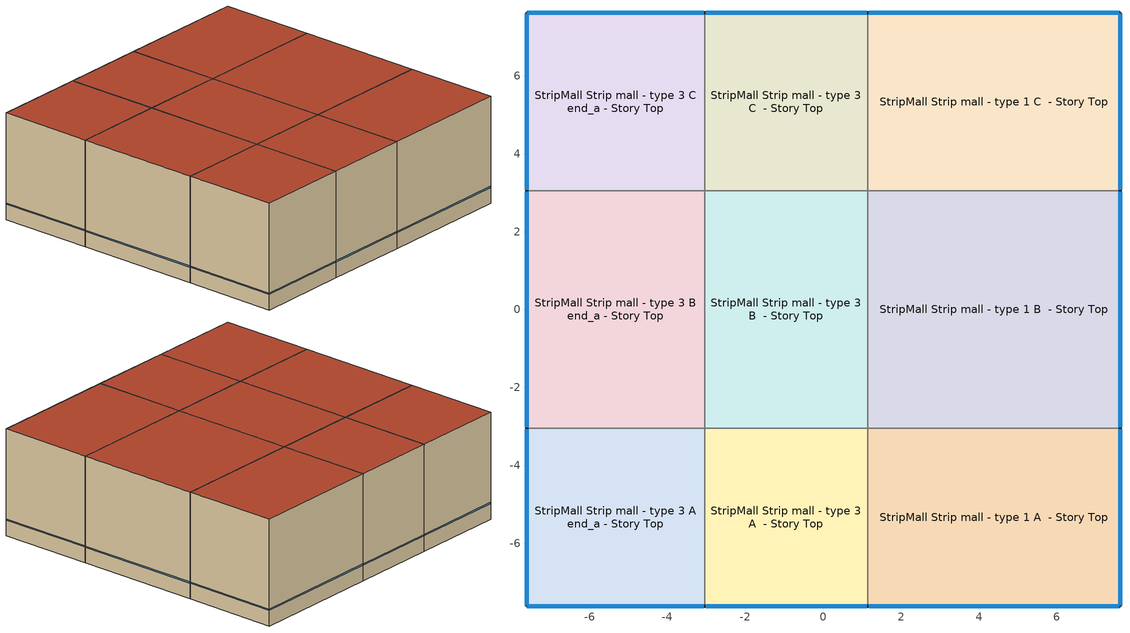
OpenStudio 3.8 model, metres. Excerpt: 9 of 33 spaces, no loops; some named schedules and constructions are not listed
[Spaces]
StripMall Strip mall - type 3 A end_a - Story Top
 floor adiabatic (Typical Interior Floor): -7.62,-7.62 -7.62,-3.05 -3.05,-3.05 -3.05,-7.62 z10.36
 wall outside: -7.62,-3.05 -7.62,-7.62 -3.05,-7.62 z10.36:15.54
 wall to StripMall Strip mall - type 3 B end_a - Story Top: -3.05,-3.05 -7.62,-3.05 z10.36:15.54
 wall to StripMall Strip mall - type 3 A  - Story Top: -3.05,-7.62 -3.05,-3.05 z10.36:15.54
 window (Window U-0.75 SHGC 0.65): -7.62,-3.07 -7.62,-7.59 / -7.59,-7.62 -3.07,-7.62 z11.13:11.18
 roof outside: -3.05,-7.62 -3.05,-3.05 -7.62,-3.05 -7.62,-7.62 z15.54
StripMall Strip mall - type 3 B end_a - Story Top
 floor adiabatic (Typical Interior Floor): -7.62,-3.05 -7.62,3.05 -3.05,3.05 -3.05,-3.05 z10.36
 wall outside: -7.62,3.05 -7.62,-3.05 z10.36:15.54
 wall to StripMall Strip mall - type 3 C end_a - Story Top: -3.05,3.05 -7.62,3.05 z10.36:15.54
 wall to StripMall Strip mall - type 3 B  - Story Top: -3.05,-3.05 -3.05,3.05 z10.36:15.54
 window (Window U-0.75 SHGC 0.65): -7.62,3.02 -7.62,-3.02 z11.13:11.18
 roof outside: -3.05,-3.05 -3.05,3.05 -7.62,3.05 -7.62,-3.05 z15.54
StripMall Strip mall - type 3 C end_a - Story Top
 floor adiabatic (Typical Interior Floor): -7.62,3.05 -7.62,7.62 -3.05,7.62 -3.05,3.05 z10.36
 wall outside: -3.05,7.62 -7.62,7.62 -7.62,3.05 z10.36:15.54
 wall to StripMall Strip mall - type 3 C  - Story Top: -3.05,3.05 -3.05,7.62 z10.36:15.54
 window (Window U-0.75 SHGC 0.65): -7.62,7.59 -7.62,3.07 / -3.07,7.62 -7.59,7.62 z11.13:11.18
 roof outside: -3.05,3.05 -3.05,7.62 -7.62,7.62 -7.62,3.05 z15.54
StripMall Strip mall - type 3 A  - Story Top
 floor adiabatic (Typical Interior Floor): -3.05,-7.62 -3.05,-3.05 1.14,-3.05 1.14,-7.62 z10.36
 wall outside: -3.05,-7.62 1.14,-7.62 z10.36:15.54
 wall to StripMall Strip mall - type 3 B  - Story Top: 1.14,-3.05 -3.05,-3.05 z10.36:15.54
 wall to StripMall Strip mall - type 1 A  - Story Top: 1.14,-7.62 1.14,-3.05 z10.36:15.54
 window (Window U-0.75 SHGC 0.65): -3.02,-7.62 1.12,-7.62 z11.13:11.18
 roof outside: 1.14,-7.62 1.14,-3.05 -3.05,-3.05 -3.05,-7.62 z15.54
StripMall Strip mall - type 3 B  - Story Top
 floor adiabatic (Typical Interior Floor): -3.05,-3.05 -3.05,3.05 1.14,3.05 1.14,-3.05 z10.36
 wall to StripMall Strip mall - type 3 C  - Story Top: 1.14,3.05 -3.05,3.05 z10.36:15.54
 wall to StripMall Strip mall - type 1 B  - Story Top: 1.14,-3.05 1.14,3.05 z10.36:15.54
 roof outside: 1.14,-3.05 1.14,3.05 -3.05,3.05 -3.05,-3.05 z15.54
StripMall Strip mall - type 3 C  - Story Top
 floor adiabatic (Typical Interior Floor): -3.05,3.05 -3.05,7.62 1.14,7.62 1.14,3.05 z10.36
 wall outside: 1.14,7.62 -3.05,7.62 z10.36:15.54
 wall to StripMall Strip mall - type 1 C  - Story Top: 1.14,3.05 1.14,7.62 z10.36:15.54
 window (Window U-0.75 SHGC 0.65): 1.12,7.62 -3.02,7.62 z11.13:11.18
 roof outside: 1.14,3.05 1.14,7.62 -3.05,7.62 -3.05,3.05 z15.54
StripMall Strip mall - type 1 A  - Story Top
 floor adiabatic (Typical Interior Floor): 1.14,-7.62 1.14,-3.05 7.62,-3.05 7.62,-7.62 z10.36
 wall outside: 1.14,-7.62 7.62,-7.62 7.62,-3.05 z10.36:15.54
 wall to StripMall Strip mall - type 1 B  - Story Top: 7.62,-3.05 1.14,-3.05 z10.36:15.54
 window (Window U-0.75 SHGC 0.65): 1.17,-7.62 7.59,-7.62 / 7.62,-7.59 7.62,-3.07 z11.13:11.18
 roof outside: 7.62,-7.62 7.62,-3.05 1.14,-3.05 1.14,-7.62 z15.54
StripMall Strip mall - type 1 B  - Story Top
 floor adiabatic (Typical Interior Floor): 1.14,-3.05 1.14,3.05 7.62,3.05 7.62,-3.05 z10.36
 wall outside: 7.62,-3.05 7.62,3.05 z10.36:15.54
 wall to StripMall Strip mall - type 1 C  - Story Top: 7.62,3.05 1.14,3.05 z10.36:15.54
 window (Window U-0.75 SHGC 0.65): 7.62,-3.02 7.62,3.02 z11.13:11.18
 roof outside: 7.62,-3.05 7.62,3.05 1.14,3.05 1.14,-3.05 z15.54
StripMall Strip mall - type 1 C  - Story Top
 floor adiabatic (Typical Interior Floor): 1.14,3.05 1.14,7.62 7.62,7.62 7.62,3.05 z10.36
 wall outside: 7.62,3.05 7.62,7.62 1.14,7.62 z10.36:15.54
 window (Window U-0.75 SHGC 0.65): 7.59,7.62 1.17,7.62 / 7.62,3.07 7.62,7.59 z11.13:11.18
 roof outside: 7.62,3.05 7.62,7.62 1.14,7.62 1.14,3.05 z15.54
[Schedule:Ruleset]
Name | Default Day Schedule | Summer Design Day Schedule | Winter Design Day Schedule
FullServiceRestaurant Activity | FullServiceRestaurant Activity Default | FullServiceRestaurant Activity Summer Design Day | FullServiceRestaurant Activity Winter Design Day
FoodService_Restaurant BLDG_LIGHT_EndUseData | FoodService_Restaurant BLDG_LIGHT_EndUseData Default | FoodService_Restaurant BLDG_LIGHT_EndUseData Summer Design Day | FoodService_Restaurant BLDG_LIGHT_EndUseData Winter Design Day
FullServiceRestaurant Gas Equip | FullServiceRestaurant Gas Equip Default | FullServiceRestaurant Gas Equip Summer Design Day | FullServiceRestaurant Gas Equip Winter Design Day
Mercantile_Retail BLDG_LIGHT_EndUseData | Mercantile_Retail BLDG_LIGHT_EndUseData Default | Mercantile_Retail BLDG_LIGHT_EndUseData Summer Design Day | Mercantile_Retail BLDG_LIGHT_EndUseData Winter Design Day
FullServiceRestaurant HtgSetp Kitchen | FullServiceRestaurant HtgSetp Kitchen Default | Schedule Day 14 | Schedule Day 15
FullServiceRestaurant ClgSetp Kitchen | FullServiceRestaurant ClgSetp Kitchen Default | Schedule Day 5 | Schedule Day 6
FoodService_Restaurant BLDG_LIGHT_EndUseData BPR Adjusted | FoodService_Restaurant BLDG_LIGHT_EndUseData Default 1 | FoodService_Restaurant BLDG_LIGHT_EndUseData Summer Design Day 1 | FoodService_Restaurant BLDG_LIGHT_EndUseData Winter Design Day 1
Mercantile_Retail BLDG_LIGHT_EndUseData BPR Adjusted | Mercantile_Retail BLDG_LIGHT_EndUseData Default 1 | Mercantile_Retail BLDG_LIGHT_EndUseData Summer Design Day 1 | Mercantile_Retail BLDG_LIGHT_EndUseData Winter Design Day 1
FoodService_Restaurant BLDG_EQUIP_EndUseData BPR Adjusted | FoodService_Restaurant BLDG_EQUIP_EndUseData Default 1 | FoodService_Restaurant BLDG_EQUIP_EndUseData Summer Design Day 1 | FoodService_Restaurant BLDG_EQUIP_EndUseData Winter Design Day 1
Mercantile_Retail BLDG_EQUIP_EndUseData BPR Adjusted | Mercantile_Retail BLDG_EQUIP_EndUseData Default 1 | Mercantile_Retail BLDG_EQUIP_EndUseData Summer Design Day 1 | Mercantile_Retail BLDG_EQUIP_EndUseData Winter Design Day 1
[Schedule:Day]
FullServiceRestaurant Activity Default; autogen FullServiceRestaurant Activity 0_day_sch: Average, 24, 0, 120
FullServiceRestaurant Activity Winter Design Day; FullServiceRestaurant Activity Summer Design Day: 24, 0, 120
FoodService_Restaurant BLDG_LIGHT_EndUseData Default: Average, 0, 15, 0.448694, 0, 30, 0.414388, 0, 45, 0.390493, 1, 0, 0.366598, 1, 15, 0.342703, 1, 30, 0.318808, 1, 45, 0.307923, 2, 0, 0.297039, 2, 15, 0.286154, 2, 30, 0.27527, 2, 45, 0.270536, 3, 0, 0.265803, 3, 15, 0.261069, 3, 30, 0.256336, 3, 45, 0.258912, 4, 0, 0.261488, 4, 15, 0.264065, 4, 30, 0.266641, 4, 45, 0.268898, 5, 0, 0.271156, 5, 15, 0.273413, 5, 30, 0.27567, 5, 45, 0.28172, 6, 0, 0.287771, 6, 15, 0.293821, 6, 30, 0.299872, 6, 45, 0.327251, 7, 0, 0.354631, 7, 15, 0.382011, 7, 30, 0.409391, 7, 45, 0.441211, 8, 0, 0.473031, 8, 15, 0.504852, 8, 30, 0.536672, 8, 45, 0.564383, 9, 0, 0.592093, 9, 15, 0.619803, 9, 30, 0.647513, 9, 45, 0.66562, 10, 0, 0.683728, 10, 15, 0.701835, 10, 30, 0.719943, 10, 45, 0.727528, 11, 0, 0.735112, 11, 15, 0.742697, 11, 30, 0.750282, 11, 45, 0.751146, 12, 0, 0.752009, 12, 15, 0.752873, 12, 30, 0.753736, 12, 45, 0.754057, 13, 0, 0.754377, 13, 15, 0.754698, 13, 30, 0.755019, 13, 45, 0.755124, 14, 0, 0.755229, 14, 15, 0.755334, 14, 30, 0.755439, 14, 45, 0.75514, 15, 0, 0.754842, 15, 15, 0.754543, 15, 30, 0.754245, 15, 45, 0.754332, 16, 0, 0.754418, 16, 15, 0.754505, 16, 30, 0.754592, 16, 45, 0.754481, 17, 0, 0.75437, 17, 15, 0.754259, 17, 30, 0.754149, 17, 45, 0.757791, 18, 0, 0.761434, 18, 15, 0.765076, 18, 30, 0.768719, 18, 45, 0.768791, 19, 0, 0.768863, 19, 15, 0.768935, 19, 30, 0.769007, 19, 45, 0.76771, 20, 0, 0.766413, 20, 15, 0.765115, 20, 30, 0.763818, 20, 45, 0.758298, 21, 0, 0.752779, 21, 15, 0.747259, 21, 30, 0.741739, 21, 45, 0.726026, 22, 0, 0.710313, 22, 15, 0.6946, 22, 30, 0.678887, 22, 45, 0.647068, 23, 0, 0.61525, 23, 15, 0.583431, 23, 30, 0.551612, 23, 45, 0.517306, 24, 0, 0.483
FoodService_Restaurant BLDG_LIGHT_EndUseData Summer Design Day; Mercantile_Retail BLDG_LIGHT_EndUseData Summer Design Day: 24, 0, 1
FoodService_Restaurant BLDG_LIGHT_EndUseData Winter Design Day; FullServiceRestaurant Gas Equip Winter Design Day; Mercantile_Retail BLDG_LIGHT_EndUseData Winter Design Day: 24, 0, 0
FoodService_Restaurant BLDG_EQUIP_EndUseData Fri Day: Average, 0, 15, 0.215645, 0, 30, 0.216512, 0, 45, 0.217379, 1, 0, 0.218246, 1, 15, 0.219113, 1, 30, 0.21998, 1, 45, 0.220847, 2, 0, 0.221714, 2, 15, 0.222581, 2, 30, 0.223448, 2, 45, 0.224315, 3, 0, 0.225182, 3, 15, 0.226049, 3, 30, 0.226916, 3, 45, 0.227783, 4, 0, 0.22865, 4, 15, 0.229517, 4, 30, 0.230384, 4, 45, 0.231251, 5, 0, 0.232118, 5, 15, 0.232985, 5, 30, 0.233852, 5, 45, 0.234719, 6, 0, 0.235586, 6, 15, 0.236453, 6, 30, 0.23732, 6, 45, 0.251915, 7, 0, 0.26651, 7, 15, 0.281105, 7, 30, 0.2957, 7, 45, 0.299749, 8, 0, 0.303798, 8, 15, 0.307847, 8, 30, 0.311896, 8, 45, 0.315202, 9, 0, 0.318508, 9, 15, 0.321815, 9, 30, 0.325121, 9, 45, 0.337185, 10, 0, 0.34925, 10, 15, 0.361314, 10, 30, 0.373378, 10, 45, 0.396587, 11, 0, 0.419795, 11, 15, 0.443004, 11, 30, 0.466212, 11, 45, 0.482079, 12, 0, 0.497947, 12, 15, 0.513814, 12, 30, 0.529681, 12, 45, 0.603744, 13, 0, 0.598293, 13, 15, 0.592842, 13, 30, 0.589391, 13, 45, 0.585941, 14, 0, 0.58249, 14, 15, 0.57904, 14, 30, 0.577627, 14, 45, 0.576213, 15, 0, 0.5748, 15, 15, 0.573386, 15, 30, 0.572967, 15, 45, 0.572548, 16, 0, 0.572129, 16, 15, 0.57171, 16, 30, 0.575993, 16, 45, 0.580277, 17, 0, 0.584561, 17, 15, 0.588845, 17, 30, 0.536706, 17, 45, 0.523749, 18, 0, 0.510793, 18, 15, 0.495639, 18, 30, 0.480485, 18, 45, 0.465332, 19, 0, 0.450178, 19, 15, 0.424314, 19, 30, 0.398449, 19, 45, 0.372585, 20, 0, 0.346721, 20, 15, 0.316535, 20, 30, 0.286349, 20, 45, 0.256163, 21, 0, 0.225977, 21, 15, 0.223087, 21, 30, 0.220197, 21, 45, 0.217307, 22, 0, 0.214417, 22, 15, 0.213641, 22, 30, 0.212864, 22, 45, 0.212087, 23, 0, 0.21131, 23, 15, 0.212177, 23, 30, 0.213044, 23, 45, 0.213911, 24, 0, 0.214778
FoodService_Restaurant BLDG_EQUIP_EndUseData Sat Day: Average, 0, 15, 0.11314, 0, 30, 0.101791, 0, 45, 0.100027, 1, 0, 0.0982634, 1, 15, 0.0964996, 1, 30, 0.0947357, 1, 45, 0.0956441, 2, 0, 0.0965525, 2, 15, 0.0974609, 2, 30, 0.0983693, 2, 45, 0.0992777, 3, 0, 0.100186, 3, 15, 0.101094, 3, 30, 0.102003, 3, 45, 0.102911, 4, 0, 0.10382, 4, 15, 0.104728, 4, 30, 0.105636, 4, 45, 0.106545, 5, 0, 0.107453, 5, 15, 0.108362, 5, 30, 0.10927, 5, 45, 0.110178, 6, 0, 0.111087, 6, 15, 0.111995, 6, 30, 0.112904, 6, 45, 0.113812, 7, 0, 0.11472, 7, 15, 0.115629, 7, 30, 0.116537, 7, 45, 0.117445, 8, 0, 0.118354, 8, 15, 0.119262, 8, 30, 0.120171, 8, 45, 0.121079, 9, 0, 0.139663, 9, 15, 0.158246, 9, 30, 0.17683, 9, 45, 0.195414, 10, 0, 0.200716, 10, 15, 0.206019, 10, 30, 0.211321, 10, 45, 0.216623, 11, 0, 0.219629, 11, 15, 0.222635, 11, 30, 0.225641, 11, 45, 0.228647, 12, 0, 0.244652, 12, 15, 0.260656, 12, 30, 0.276661, 12, 45, 0.292665, 13, 0, 0.326685, 13, 15, 0.360704, 13, 30, 0.394724, 13, 45, 0.428743, 14, 0, 0.450491, 14, 15, 0.472239, 14, 30, 0.493986, 14, 45, 0.515734, 15, 0, 0.631571, 15, 15, 0.627855, 15, 30, 0.624139, 15, 37, 0.622281, 15, 52, 0.617063, 16, 7, 0.611845, 16, 22, 0.606626, 16, 37, 0.601408, 16, 52, 0.596763, 17, 7, 0.592119, 17, 22, 0.587474, 17, 37, 0.58283, 17, 52, 0.582119, 18, 7, 0.581407, 18, 22, 0.580696, 18, 37, 0.579984, 18, 52, 0.579152, 19, 7, 0.578319, 19, 22, 0.577487, 19, 37, 0.576654, 19, 52, 0.57503, 20, 7, 0.573406, 20, 22, 0.571781, 20, 37, 0.570157, 20, 52, 0.451898, 21, 7, 0.431351, 21, 22, 0.410803, 21, 30, 0.40053, 21, 45, 0.366266, 22, 0, 0.332002, 22, 15, 0.297738, 22, 30, 0.263474, 22, 45, 0.234402, 23, 0, 0.20533, 23, 15, 0.176258, 23, 30, 0.147186, 23, 45, 0.135837, 24, 0, 0.124489
FoodService_Restaurant BLDG_EQUIP_EndUseData Sun Day: Average, 0, 15, 0.112795, 0, 30, 0.101812, 0, 45, 0.0995805, 1, 0, 0.097349, 1, 15, 0.0951174, 1, 30, 0.0928859, 1, 45, 0.0936601, 2, 0, 0.0944342, 2, 15, 0.0952084, 2, 30, 0.0959826, 2, 45, 0.0967568, 3, 0, 0.097531, 3, 15, 0.0983051, 3, 30, 0.0990793, 3, 45, 0.0998535, 4, 0, 0.100628, 4, 15, 0.101402, 4, 30, 0.102176, 4, 45, 0.10295, 5, 0, 0.103724, 5, 15, 0.104499, 5, 30, 0.105273, 5, 45, 0.106047, 6, 0, 0.106821, 6, 15, 0.107595, 6, 30, 0.108369, 6, 45, 0.109144, 7, 0, 0.109918, 7, 15, 0.110692, 7, 30, 0.111466, 7, 45, 0.11224, 8, 0, 0.113015, 8, 15, 0.113789, 8, 30, 0.114563, 8, 45, 0.115337, 9, 0, 0.131975, 9, 15, 0.148614, 9, 30, 0.165252, 9, 45, 0.18189, 10, 0, 0.188243, 10, 15, 0.194595, 10, 30, 0.200947, 10, 45, 0.207299, 11, 0, 0.209913, 11, 15, 0.212527, 11, 30, 0.21514, 11, 45, 0.217754, 12, 0, 0.230114, 12, 15, 0.242474, 12, 30, 0.254834, 12, 45, 0.267193, 13, 0, 0.298151, 13, 15, 0.329109, 13, 30, 0.360068, 13, 45, 0.391026, 14, 0, 0.41916, 14, 15, 0.447295, 14, 30, 0.47543, 14, 45, 0.503565, 15, 0, 0.619239, 15, 15, 0.615987, 15, 30, 0.612736, 15, 37, 0.61111, 15, 52, 0.605915, 16, 7, 0.600719, 16, 22, 0.595524, 16, 37, 0.590329, 16, 52, 0.586164, 17, 7, 0.581999, 17, 22, 0.577835, 17, 37, 0.57367, 17, 52, 0.569571, 18, 7, 0.565471, 18, 22, 0.561372, 18, 37, 0.557273, 18, 52, 0.55722, 19, 7, 0.557167, 19, 22, 0.557113, 19, 37, 0.55706, 19, 52, 0.554545, 20, 7, 0.55203, 20, 22, 0.549514, 20, 37, 0.546999, 20, 52, 0.386375, 21, 7, 0.3447, 21, 22, 0.303025, 21, 30, 0.282188, 21, 45, 0.250854, 22, 0, 0.21952, 22, 15, 0.188186, 22, 30, 0.156852, 22, 45, 0.154075, 23, 0, 0.151298, 23, 15, 0.14852, 23, 30, 0.145743, 23, 45, 0.13476, 24, 0, 0.123778
FullServiceRestaurant Gas Equip Default; autogen FullServiceRestaurant Gas Equip 1_day_sch: Average, 0, 15, 0.0275, 0, 30, 0.02, 4, 30, 0.02, 4, 45, 0.0275, 5, 0, 0.035, 5, 15, 0.0425, 5, 30, 0.05, 5, 45, 0.0625, 6, 0, 0.075, 6, 15, 0.0875, 6, 30, 0.1, 6, 45, 0.1125, 7, 0, 0.125, 7, 15, 0.1375, 7, 30, 0.15, 7, 45, 0.1625, 8, 0, 0.175, 8, 15, 0.1875, 8, 30, 0.2, 8, 45, 0.1875, 9, 0, 0.175, 9, 15, 0.1625, 9, 30, 0.15, 9, 45, 0.175, 10, 0, 0.2, 10, 15, 0.225, 10, 30, 0.25, 12, 30, 0.25, 12, 45, 0.2375, 13, 0, 0.225, 13, 15, 0.2125, 13, 30, 0.2, 13, 45, 0.1875, 14, 0, 0.175, 14, 15, 0.1625, 14, 30, 0.15, 14, 45, 0.1625, 15, 0, 0.175, 15, 15, 0.1875, 15, 30, 0.2, 15, 45, 0.225, 16, 0, 0.25, 16, 15, 0.275, 16, 30, 0.3, 18, 0, 0.3, 18, 15, 0.2875, 18, 30, 0.275, 18, 45, 0.2625, 19, 0, 0.25, 19, 15, 0.2375, 19, 30, 0.225, 19, 45, 0.2125, 20, 0, 0.2, 20, 30, 0.2, 20, 45, 0.1875, 21, 0, 0.175, 21, 15, 0.1625, 21, 30, 0.15, 21, 45, 0.1375, 22, 0, 0.125, 22, 15, 0.1125, 22, 30, 0.1, 22, 45, 0.0875, 23, 0, 0.075, 23, 15, 0.0625, 23, 30, 0.05, 23, 45, 0.0425, 24, 0, 0.035
FullServiceRestaurant Gas Equip Summer Design Day: 24, 0, 0.25
Mercantile_Retail BLDG_LIGHT_EndUseData Default: Average, 0, 15, 0.0949353, 0, 30, 0.0826573, 0, 45, 0.0804308, 1, 0, 0.0782042, 1, 15, 0.0759777, 1, 30, 0.0737512, 1, 45, 0.0718121, 2, 0, 0.069873, 2, 15, 0.0679339, 2, 30, 0.0659947, 2, 45, 0.0655365, 3, 0, 0.0650782, 3, 15, 0.0646199, 3, 30, 0.0641616, 3, 45, 0.0659415, 4, 0, 0.0677214, 4, 15, 0.0695013, 4, 30, 0.0712813, 4, 45, 0.0775099, 5, 0, 0.0837386, 5, 15, 0.0899672, 5, 30, 0.0961959, 5, 45, 0.112231, 6, 0, 0.128267, 6, 15, 0.144303, 6, 30, 0.160338, 6, 45, 0.216883, 7, 0, 0.273428, 7, 15, 0.329972, 7, 30, 0.386517, 7, 45, 0.482703, 8, 0, 0.578889, 8, 15, 0.675075, 8, 30, 0.771261, 8, 45, 0.813948, 9, 0, 0.856634, 9, 15, 0.899321, 9, 30, 0.942007, 9, 45, 0.949002, 10, 0, 0.955997, 10, 15, 0.962992, 10, 30, 0.969987, 10, 45, 0.970167, 11, 0, 0.970348, 11, 15, 0.970528, 11, 30, 0.970708, 11, 45, 0.970744, 12, 0, 0.970781, 12, 15, 0.970817, 12, 30, 0.970854, 12, 45, 0.970914, 13, 0, 0.970973, 13, 15, 0.971033, 13, 30, 0.971093, 13, 45, 0.971154, 14, 0, 0.971215, 14, 15, 0.971276, 14, 30, 0.971337, 14, 45, 0.971338, 15, 0, 0.971338, 15, 15, 0.971339, 15, 30, 0.97134, 15, 45, 0.971347, 16, 0, 0.971355, 16, 15, 0.971362, 16, 30, 0.971369, 16, 45, 0.971331, 17, 0, 0.971293, 17, 15, 0.971255, 17, 30, 0.971217, 17, 45, 0.971133, 18, 0, 0.971049, 18, 15, 0.970964, 18, 30, 0.97088, 18, 45, 0.970731, 19, 0, 0.970582, 19, 15, 0.970434, 19, 30, 0.970285, 19, 45, 0.969479, 20, 0, 0.968674, 20, 15, 0.967868, 20, 30, 0.967063, 20, 45, 0.935605, 21, 0, 0.904148, 21, 15, 0.872691, 21, 30, 0.841234, 21, 45, 0.733932, 22, 0, 0.626629, 22, 15, 0.519327, 22, 30, 0.412025, 22, 45, 0.341961, 23, 0, 0.271897, 23, 15, 0.201833, 23, 30, 0.131769, 23, 45, 0.119491, 24, 0, 0.107213
Mercantile_Retail BLDG_LIGHT_EndUseData Sun Day: Average, 0, 15, 0.0634139, 0, 30, 0.0606145, 0, 45, 0.0575893, 1, 0, 0.0545642, 1, 15, 0.0515391, 1, 30, 0.0485139, 1, 45, 0.0485685, 2, 0, 0.048623, 2, 15, 0.0486776, 2, 30, 0.0487321, 2, 45, 0.0487866, 3, 0, 0.0488412, 3, 15, 0.0488957, 3, 30, 0.0489503, 3, 45, 0.0490048, 4, 0, 0.0490594, 4, 15, 0.0491139, 4, 30, 0.0491685, 4, 45, 0.049223, 5, 0, 0.0492775, 5, 15, 0.0493321, 5, 30, 0.0493866, 5, 45, 0.0494412, 6, 0, 0.0494957, 6, 15, 0.0495503, 6, 30, 0.0496048, 6, 45, 0.0496593, 7, 0, 0.0497139, 7, 15, 0.0497684, 7, 30, 0.049823, 7, 45, 0.0498775, 8, 0, 0.0499321, 8, 15, 0.0499866, 8, 30, 0.0500411, 8, 45, 0.0500957, 9, 0, 0.0509694, 9, 15, 0.051843, 9, 30, 0.0527167, 9, 45, 0.0535904, 10, 0, 0.0557099, 10, 15, 0.0578295, 10, 30, 0.059949, 10, 45, 0.0620685, 11, 0, 0.0664514, 11, 15, 0.0708342, 11, 30, 0.075217, 11, 45, 0.0795999, 12, 0, 0.104134, 12, 15, 0.128668, 12, 30, 0.153202, 12, 45, 0.177736, 13, 0, 0.254614, 13, 15, 0.331491, 13, 30, 0.408369, 13, 45, 0.485247, 14, 0, 0.570651, 14, 15, 0.656055, 14, 30, 0.741459, 14, 45, 0.826863, 15, 0, 0.969969, 15, 15, 0.97007, 15, 30, 0.970171, 15, 37, 0.970222, 15, 52, 0.970236, 16, 7, 0.97025, 16, 22, 0.970264, 16, 37, 0.970279, 16, 52, 0.970229, 17, 7, 0.970179, 17, 22, 0.97013, 17, 37, 0.97008, 17, 52, 0.969997, 18, 7, 0.969915, 18, 22, 0.969832, 18, 37, 0.969749, 18, 52, 0.969234, 19, 7, 0.968719, 19, 22, 0.968205, 19, 37, 0.96769, 19, 52, 0.959638, 20, 7, 0.951586, 20, 22, 0.943534, 20, 37, 0.935482, 20, 52, 0.354866, 21, 7, 0.295814, 21, 22, 0.236762, 21, 30, 0.207236, 21, 45, 0.183295, 22, 0, 0.159353, 22, 15, 0.135412, 22, 30, 0.111471, 22, 45, 0.101556, 23, 0, 0.0916416, 23, 15, 0.0817269, 23, 30, 0.0718122, 23, 45, 0.0690128, 24, 0, 0.0662134
Mercantile_Retail BLDG_EQUIP_EndUseData Wknd Day: Average, 0, 15, 0.187084, 0, 30, 0.183462, 0, 45, 0.176831, 1, 0, 0.1702, 1, 15, 0.16357, 1, 30, 0.156939, 1, 45, 0.156016, 2, 0, 0.155093, 2, 15, 0.15417, 2, 30, 0.153247, 2, 45, 0.152324, 3, 0, 0.151401, 3, 15, 0.150478, 3, 30, 0.149555, 3, 45, 0.148632, 4, 0, 0.147709, 4, 15, 0.146786, 4, 30, 0.145863, 4, 45, 0.14494, 5, 0, 0.144017, 5, 15, 0.143094, 5, 30, 0.142171, 5, 45, 0.141248, 6, 0, 0.140325, 6, 15, 0.139401, 6, 30, 0.138478, 6, 45, 0.137555, 7, 0, 0.136632, 7, 15, 0.135709, 7, 30, 0.134786, 7, 45, 0.133863, 8, 0, 0.13294, 8, 15, 0.132017, 8, 30, 0.131094, 8, 45, 0.130171, 9, 0, 0.125505, 9, 15, 0.120839, 9, 30, 0.116173, 9, 45, 0.111507, 10, 0, 0.110218, 10, 15, 0.108929, 10, 30, 0.107639, 10, 45, 0.10635, 11, 0, 0.110832, 11, 15, 0.115314, 11, 30, 0.119795, 11, 45, 0.124277, 12, 0, 0.130908, 12, 15, 0.137538, 12, 30, 0.144169, 12, 45, 0.1508, 13, 0, 0.158904, 13, 15, 0.167008, 13, 30, 0.175112, 13, 45, 0.183216, 14, 0, 0.193837, 14, 15, 0.204459, 14, 30, 0.21508, 14, 45, 0.225701, 15, 0, 0.346035, 15, 15, 0.36519, 15, 30, 0.384345, 15, 37, 0.393923, 15, 52, 0.414735, 16, 7, 0.435548, 16, 22, 0.456361, 16, 37, 0.477174, 16, 52, 0.502407, 17, 7, 0.52764, 17, 22, 0.552873, 17, 37, 0.578107, 17, 52, 0.597262, 18, 7, 0.616417, 18, 22, 0.635572, 18, 37, 0.654727, 18, 52, 0.665962, 19, 7, 0.677198, 19, 22, 0.688433, 19, 37, 0.699668, 19, 52, 0.702001, 20, 7, 0.704334, 20, 22, 0.706667, 20, 37, 0.709, 20, 52, 0.510853, 21, 7, 0.478226, 21, 22, 0.445599, 21, 30, 0.429286, 21, 45, 0.395384, 22, 0, 0.361482, 22, 15, 0.32758, 22, 30, 0.293677, 22, 45, 0.269746, 23, 0, 0.245814, 23, 15, 0.221882, 23, 30, 0.197951, 23, 45, 0.194329, 24, 0, 0.190706
FullServiceRestaurant HtgSetp Kitchen Default; autogen FullServiceRestaurant HtgSetp Kitchen 0_day_sch: Average, 1, 0, 20, 5, 0, 15.5556, 24, 0, 20
FullServiceRestaurant ClgSetp Kitchen Default; autogen FullServiceRestaurant ClgSetp Kitchen 0_day_sch: Average, 1, 0, 23.3333, 5, 0, 27.2222, 24, 0, 23.3333
autogen FoodService_Restaurant BLDG_LIGHT_EndUseData 0_day_sch: Average, 0, 15, 0.312561, 0, 30, 0.263674, 0, 45, 0.229624, 1, 0, 0.195574, 1, 15, 0.161524, 1, 30, 0.127474, 1, 45, 0.111963, 2, 0, 0.0964524, 2, 15, 0.0809418, 2, 30, 0.0654312, 2, 45, 0.058686, 3, 0, 0.0519408, 3, 15, 0.0451956, 3, 30, 0.0384504, 3, 45, 0.0421217, 4, 0, 0.0457931, 4, 15, 0.0494645, 4, 30, 0.0531359, 4, 45, 0.0563524, 5, 0, 0.0595689, 5, 15, 0.0627854, 5, 30, 0.0660018, 5, 45, 0.0746237, 6, 0, 0.0832456, 6, 15, 0.0918675, 6, 30, 0.100489, 6, 45, 0.139505, 7, 0, 0.178521, 7, 15, 0.217538, 7, 30, 0.256554, 7, 45, 0.301898, 8, 0, 0.347242, 8, 15, 0.392586, 8, 30, 0.43793, 8, 45, 0.477417, 9, 0, 0.516904, 9, 15, 0.556391, 9, 30, 0.595878, 9, 45, 0.621681, 10, 0, 0.647484, 10, 15, 0.673287, 10, 30, 0.69909, 10, 45, 0.709899, 11, 0, 0.720707, 11, 15, 0.731516, 11, 30, 0.742324, 11, 45, 0.743555, 12, 0, 0.744785, 12, 15, 0.746015, 12, 30, 0.747246, 12, 45, 0.747703, 13, 0, 0.74816, 13, 15, 0.748616, 13, 30, 0.749073, 13, 45, 0.749223, 14, 0, 0.749373, 14, 15, 0.749523, 14, 30, 0.749673, 14, 45, 0.749247, 15, 0, 0.748822, 15, 15, 0.748396, 15, 30, 0.747971, 15, 45, 0.748094, 16, 0, 0.748218, 16, 15, 0.748342, 16, 30, 0.748465, 16, 45, 0.748308, 17, 0, 0.74815, 17, 15, 0.747992, 17, 30, 0.747834, 17, 45, 0.753024, 18, 0, 0.758215, 18, 15, 0.763405, 18, 30, 0.768596, 18, 45, 0.768699, 19, 0, 0.768802, 19, 15, 0.768904, 19, 30, 0.769007, 19, 45, 0.767159, 20, 0, 0.76531, 20, 15, 0.763462, 20, 30, 0.761613, 20, 45, 0.753747, 21, 0, 0.745881, 21, 15, 0.738016, 21, 30, 0.73015, 21, 45, 0.707759, 22, 0, 0.685368, 22, 15, 0.662977, 22, 30, 0.640586, 22, 45, 0.595245, 23, 0, 0.549903, 23, 15, 0.504561, 23, 30, 0.459219, 23, 45, 0.410333, 24, 0, 0.361447
autogen Mercantile_Retail BLDG_LIGHT_EndUseData 1_day_sch: Average, 0, 15, 0.0798711, 0, 30, 0.0673821, 0, 45, 0.0651173, 1, 0, 0.0628525, 1, 15, 0.0605877, 1, 30, 0.0583229, 1, 45, 0.0563505, 2, 0, 0.054378, 2, 15, 0.0524056, 2, 30, 0.0504332, 2, 45, 0.049967, 3, 0, 0.0495008, 3, 15, 0.0490346, 3, 30, 0.0485685, 3, 45, 0.050379, 4, 0, 0.0521895, 4, 15, 0.054, 4, 30, 0.0558106, 4, 45, 0.0621463, 5, 0, 0.068482, 5, 15, 0.0748177, 5, 30, 0.0811534, 5, 45, 0.0974646, 6, 0, 0.113776, 6, 15, 0.130087, 6, 30, 0.146398, 6, 45, 0.203915, 7, 0, 0.261431, 7, 15, 0.318948, 7, 30, 0.376464, 7, 45, 0.474304, 8, 0, 0.572143, 8, 15, 0.669982, 8, 30, 0.767822, 8, 45, 0.811242, 9, 0, 0.854662, 9, 15, 0.898082, 9, 30, 0.941502, 9, 45, 0.948618, 10, 0, 0.955733, 10, 15, 0.962848, 10, 30, 0.969963, 10, 45, 0.970147, 11, 0, 0.97033, 11, 15, 0.970513, 11, 30, 0.970697, 11, 45, 0.970734, 12, 0, 0.970771, 12, 15, 0.970808, 12, 30, 0.970845, 12, 45, 0.970906, 13, 0, 0.970966, 13, 15, 0.971027, 13, 30, 0.971088, 13, 45, 0.97115, 14, 0, 0.971212, 14, 15, 0.971274, 14, 30, 0.971336, 14, 45, 0.971337, 15, 0, 0.971338, 15, 15, 0.971339, 15, 30, 0.97134, 15, 45, 0.971347, 16, 0, 0.971354, 16, 15, 0.971362, 16, 30, 0.971369, 16, 45, 0.971331, 17, 0, 0.971292, 17, 15, 0.971253, 17, 30, 0.971215, 17, 45, 0.971129, 18, 0, 0.971043, 18, 15, 0.970957, 18, 30, 0.970872, 18, 45, 0.97072, 19, 0, 0.970569, 19, 15, 0.970417, 19, 30, 0.970266, 19, 45, 0.969447, 20, 0, 0.968627, 20, 15, 0.967808, 20, 30, 0.966989, 20, 45, 0.934991, 21, 0, 0.902993, 21, 15, 0.870995, 21, 30, 0.838997, 21, 45, 0.72985, 22, 0, 0.620704, 22, 15, 0.511558, 22, 30, 0.402411, 22, 45, 0.331143, 23, 0, 0.259875, 23, 15, 0.188606, 23, 30, 0.117338, 23, 45, 0.104849, 24, 0, 0.0923601
Schedule Day 5; Schedule Day 6: 24, 0, 23.3333
Schedule Day 14; Schedule Day 15: 24, 0, 20
[Schedule:Rule]
Name | Schedule Ruleset | Rule Order | Day Schedule | Apply Sunday | Date Specification Type | Start Month | Start Day | End Month | End Day | Apply Monday | Apply Tuesday | Apply Wednesday | Apply Thursday | Apply Friday | Apply Saturday | Specific Month 1 | Specific Day 1 | Specific Month 2 | Specific Day 2 | Specific Month 3 | Specific Day 3 | Specific Month 4 | Specific Day 4 | Specific Month 5 | Specific Day 5 | Specific Month 6 | Specific Day 6 | Specific Month 7 | Specific Day 7 | Specific Month 8 | Specific Day 8 | Specific Month 9 | Specific Day 9 | Specific Month 10 | Specific Day 10 | Specific Month 11 | Specific Day 11 | Specific Month 12 | Specific Day 12 | Specific Month 13 | Specific Day 13 | Specific Month 14 | Specific Day 14 | Specific Month 15 | Specific Day 15 | Specific Month 16 | Specific Day 16 | Specific Month 17 | Specific Day 17 | Specific Month 18 | Specific Day 18 | Specific Month 19 | Specific Day 19 | Specific Month 20 | Specific Day 20 | Specific Month 21 | Specific Day 21 | Specific Month 22 | Specific Day 22 | Specific Month 23 | Specific Day 23 | Specific Month 24 | Specific Day 24 | Specific Month 25 | Specific Day 25 | Specific Month 26 | Specific Day 26 | Specific Month 27 | Specific Day 27 | Specific Month 28 | Specific Day 28 | Specific Month 29 | Specific Day 29 | Specific Month 30 | Specific Day 30 | Specific Month 31 | Specific Day 31 | Specific Month 32 | Specific Day 32 | Specific Month 33 | Specific Day 33 | Specific Month 34 | Specific Day 34 | Specific Month 35 | Specific Day 35 | Specific Month 36 | Specific Day 36 | Specific Month 37 | Specific Day 37 | Specific Month 38 | Specific Day 38 | Specific Month 39 | Specific Day 39 | Specific Month 40 | Specific Day 40 | Specific Month 41 | Specific Day 41 | Specific Month 42 | Specific Day 42 | Specific Month 43 | Specific Day 43 | Specific Month 44 | Specific Day 44 | Specific Month 45 | Specific Day 45 | Specific Month 46 | Specific Day 46 | Specific Month 47 | Specific Day 47 | Specific Month 48 | Specific Day 48 | Specific Month 49 | Specific Day 49 | Specific Month 50 | Specific Day 50 | Specific Month 51 | Specific Day 51 | Specific Month 52 | Specific Day 52 | Specific Month 53 | Specific Day 53 | Specific Month 54 | Specific Day 54 | Specific Month 55 | Specific Day 55 | Specific Month 56 | Specific Day 56 | Specific Month 57 | Specific Day 57 | Specific Month 58 | Specific Day 58 | Specific Month 59 | Specific Day 59 | Specific Month 60 | Specific Day 60 | Specific Month 61 | Specific Day 61 | Specific Month 62 | Specific Day 62 | Specific Month 63 | Specific Day 63 | Specific Month 64 | Specific Day 64 | Specific Month 65 | Specific Day 65 | Specific Month 66 | Specific Day 66 | Specific Month 67 | Specific Day 67 | Specific Month 68 | Specific Day 68 | Specific Month 69 | Specific Day 69 | Specific Month 70 | Specific Day 70 | Specific Month 71 | Specific Day 71 | Specific Month 72 | Specific Day 72 | Specific Month 73 | Specific Day 73 | Specific Month 74 | Specific Day 74 | Specific Month 75 | Specific Day 75 | Specific Month 76 | Specific Day 76 | Specific Month 77 | Specific Day 77 | Specific Month 78 | Specific Day 78 | Specific Month 79 | Specific Day 79 | Specific Month 80 | Specific Day 80 | Specific Month 81 | Specific Day 81 | Specific Month 82 | Specific Day 82 | Specific Month 83 | Specific Day 83 | Specific Month 84 | Specific Day 84 | Specific Month 85 | Specific Day 85 | Specific Month 86 | Specific Day 86 | Specific Month 87 | Specific Day 87 | Specific Month 88 | Specific Day 88 | Specific Month 89 | Specific Day 89 | Specific Month 90 | Specific Day 90 | Specific Month 91 | Specific Day 91 | Specific Month 92 | Specific Day 92 | Specific Month 93 | Specific Day 93 | Specific Month 94 | Specific Day 94 | Specific Month 95 | Specific Day 95 | Specific Month 96 | Specific Day 96 | Specific Month 97 | Specific Day 97 | Specific Month 98 | Specific Day 98 | Specific Month 99 | Specific Day 99 | Specific Month 100 | Specific Day 100 | Specific Month 101 | Specific Day 101 | Specific Month 102 | Specific Day 102 | Specific Month 103 | Specific Day 103 | Specific Month 104 | Specific Day 104
Schedule Rule 10 | FullServiceRestaurant Gas Equip | 0 | FullServiceRestaurant Gas Equip Default|Sun Day | Yes | DateRange | 1 | 1 | 12 | 31
autogen FoodService_Restaurant BLDG_LIGHT_EndUseData 0 | FoodService_Restaurant BLDG_LIGHT_EndUseData | 0 | autogen FoodService_Restaurant BLDG_LIGHT_EndUseData 0_day_sch | Yes | SpecificDates |  |  |  |  | Yes | Yes | Yes | Yes | Yes | Yes | 1 | 6 | 1 | 7 | 1 | 13 | 1 | 14 | 1 | 20 | 1 | 21 | 1 | 27 | 1 | 28 | 2 | 3 | 2 | 4 | 2 | 10 | 2 | 11 | 2 | 17 | 2 | 18 | 2 | 24 | 2 | 25 | 3 | 3 | 3 | 4 | 3 | 10 | 3 | 11 | 3 | 17 | 3 | 18 | 3 | 24 | 3 | 25 | 3 | 31 | 4 | 1 | 4 | 7 | 4 | 8 | 4 | 14 | 4 | 15 | 4 | 21 | 4 | 22 | 4 | 28 | 4 | 29 | 5 | 5 | 5 | 6 | 5 | 12 | 5 | 13 | 5 | 19 | 5 | 20 | 5 | 26 | 5 | 27 | 6 | 2 | 6 | 3 | 6 | 9 | 6 | 10 | 6 | 16 | 6 | 17 | 6 | 23 | 6 | 24 | 6 | 30 | 7 | 1 | 7 | 7 | 7 | 8 | 7 | 14 | 7 | 15 | 7 | 21 | 7 | 22 | 7 | 28 | 7 | 29 | 8 | 4 | 8 | 5 | 8 | 11 | 8 | 12 | 8 | 18 | 8 | 19 | 8 | 25 | 8 | 26 | 9 | 1 | 9 | 2 | 9 | 8 | 9 | 9 | 9 | 15 | 9 | 16 | 9 | 22 | 9 | 23 | 9 | 29 | 9 | 30 | 10 | 6 | 10 | 7 | 10 | 13 | 10 | 14 | 10 | 20 | 10 | 21 | 10 | 27 | 10 | 28 | 11 | 3 | 11 | 4 | 11 | 10 | 11 | 11 | 11 | 17 | 11 | 18 | 11 | 24 | 11 | 25 | 12 | 1 | 12 | 2 | 12 | 8 | 12 | 9 | 12 | 15 | 12 | 16 | 12 | 22 | 12 | 23 | 12 | 29 | 12 | 30
autogen FullServiceRestaurant Activity 0 | FullServiceRestaurant Activity | 0 | autogen FullServiceRestaurant Activity 0_day_sch | Yes | SpecificDates |  |  |  |  | Yes | Yes | Yes | Yes | Yes | Yes | 1 | 6 | 1 | 7 | 1 | 13 | 1 | 14 | 1 | 20 | 1 | 21 | 1 | 27 | 1 | 28 | 2 | 3 | 2 | 4 | 2 | 10 | 2 | 11 | 2 | 17 | 2 | 18 | 2 | 24 | 2 | 25 | 3 | 3 | 3 | 4 | 3 | 10 | 3 | 11 | 3 | 17 | 3 | 18 | 3 | 24 | 3 | 25 | 3 | 31 | 4 | 1 | 4 | 7 | 4 | 8 | 4 | 14 | 4 | 15 | 4 | 21 | 4 | 22 | 4 | 28 | 4 | 29 | 5 | 5 | 5 | 6 | 5 | 12 | 5 | 13 | 5 | 19 | 5 | 20 | 5 | 26 | 5 | 27 | 6 | 2 | 6 | 3 | 6 | 9 | 6 | 10 | 6 | 16 | 6 | 17 | 6 | 23 | 6 | 24 | 6 | 30 | 7 | 1 | 7 | 7 | 7 | 8 | 7 | 14 | 7 | 15 | 7 | 21 | 7 | 22 | 7 | 28 | 7 | 29 | 8 | 4 | 8 | 5 | 8 | 11 | 8 | 12 | 8 | 18 | 8 | 19 | 8 | 25 | 8 | 26 | 9 | 1 | 9 | 2 | 9 | 8 | 9 | 9 | 9 | 15 | 9 | 16 | 9 | 22 | 9 | 23 | 9 | 29 | 9 | 30 | 10 | 6 | 10 | 7 | 10 | 13 | 10 | 14 | 10 | 20 | 10 | 21 | 10 | 27 | 10 | 28 | 11 | 3 | 11 | 4 | 11 | 10 | 11 | 11 | 11 | 17 | 11 | 18 | 11 | 24 | 11 | 25 | 12 | 1 | 12 | 2 | 12 | 8 | 12 | 9 | 12 | 15 | 12 | 16 | 12 | 22 | 12 | 23 | 12 | 29 | 12 | 30
autogen FullServiceRestaurant ClgSetp Kitchen 0 | FullServiceRestaurant ClgSetp Kitchen | 0 | autogen FullServiceRestaurant ClgSetp Kitchen 0_day_sch | Yes | SpecificDates |  |  |  |  | Yes | Yes | Yes | Yes | Yes | Yes | 1 | 6 | 1 | 7 | 1 | 13 | 1 | 14 | 1 | 20 | 1 | 21 | 1 | 27 | 1 | 28 | 2 | 3 | 2 | 4 | 2 | 10 | 2 | 11 | 2 | 17 | 2 | 18 | 2 | 24 | 2 | 25 | 3 | 3 | 3 | 4 | 3 | 10 | 3 | 11 | 3 | 17 | 3 | 18 | 3 | 24 | 3 | 25 | 3 | 31 | 4 | 1 | 4 | 7 | 4 | 8 | 4 | 14 | 4 | 15 | 4 | 21 | 4 | 22 | 4 | 28 | 4 | 29 | 5 | 5 | 5 | 6 | 5 | 12 | 5 | 13 | 5 | 19 | 5 | 20 | 5 | 26 | 5 | 27 | 6 | 2 | 6 | 3 | 6 | 9 | 6 | 10 | 6 | 16 | 6 | 17 | 6 | 23 | 6 | 24 | 6 | 30 | 7 | 1 | 7 | 7 | 7 | 8 | 7 | 14 | 7 | 15 | 7 | 21 | 7 | 22 | 7 | 28 | 7 | 29 | 8 | 4 | 8 | 5 | 8 | 11 | 8 | 12 | 8 | 18 | 8 | 19 | 8 | 25 | 8 | 26 | 9 | 1 | 9 | 2 | 9 | 8 | 9 | 9 | 9 | 15 | 9 | 16 | 9 | 22 | 9 | 23 | 9 | 29 | 9 | 30 | 10 | 6 | 10 | 7 | 10 | 13 | 10 | 14 | 10 | 20 | 10 | 21 | 10 | 27 | 10 | 28 | 11 | 3 | 11 | 4 | 11 | 10 | 11 | 11 | 11 | 17 | 11 | 18 | 11 | 24 | 11 | 25 | 12 | 1 | 12 | 2 | 12 | 8 | 12 | 9 | 12 | 15 | 12 | 16 | 12 | 22 | 12 | 23 | 12 | 29 | 12 | 30
autogen FullServiceRestaurant Gas Equip 1 | FullServiceRestaurant Gas Equip | 1 | autogen FullServiceRestaurant Gas Equip 1_day_sch | Yes | SpecificDates |  |  |  |  | Yes | Yes | Yes | Yes | Yes | Yes | 1 | 6 | 1 | 13 | 1 | 20 | 1 | 27 | 2 | 3 | 2 | 10 | 2 | 17 | 2 | 24 | 3 | 3 | 3 | 10 | 3 | 17 | 3 | 24 | 3 | 31 | 4 | 7 | 4 | 14 | 4 | 21 | 4 | 28 | 5 | 5 | 5 | 12 | 5 | 19 | 5 | 26 | 6 | 2 | 6 | 9 | 6 | 16 | 6 | 23 | 6 | 30 | 7 | 7 | 7 | 14 | 7 | 21 | 7 | 28 | 8 | 4 | 8 | 11 | 8 | 18 | 8 | 25 | 9 | 1 | 9 | 8 | 9 | 15 | 9 | 22 | 9 | 29 | 10 | 6 | 10 | 13 | 10 | 20 | 10 | 27 | 11 | 3 | 11 | 10 | 11 | 17 | 11 | 24 | 12 | 1 | 12 | 8 | 12 | 15 | 12 | 22 | 12 | 29
autogen FullServiceRestaurant HtgSetp Kitchen 0 | FullServiceRestaurant HtgSetp Kitchen | 0 | autogen FullServiceRestaurant HtgSetp Kitchen 0_day_sch | Yes | SpecificDates |  |  |  |  | Yes | Yes | Yes | Yes | Yes | Yes | 1 | 6 | 1 | 7 | 1 | 13 | 1 | 14 | 1 | 20 | 1 | 21 | 1 | 27 | 1 | 28 | 2 | 3 | 2 | 4 | 2 | 10 | 2 | 11 | 2 | 17 | 2 | 18 | 2 | 24 | 2 | 25 | 3 | 3 | 3 | 4 | 3 | 10 | 3 | 11 | 3 | 17 | 3 | 18 | 3 | 24 | 3 | 25 | 3 | 31 | 4 | 1 | 4 | 7 | 4 | 8 | 4 | 14 | 4 | 15 | 4 | 21 | 4 | 22 | 4 | 28 | 4 | 29 | 5 | 5 | 5 | 6 | 5 | 12 | 5 | 13 | 5 | 19 | 5 | 20 | 5 | 26 | 5 | 27 | 6 | 2 | 6 | 3 | 6 | 9 | 6 | 10 | 6 | 16 | 6 | 17 | 6 | 23 | 6 | 24 | 6 | 30 | 7 | 1 | 7 | 7 | 7 | 8 | 7 | 14 | 7 | 15 | 7 | 21 | 7 | 22 | 7 | 28 | 7 | 29 | 8 | 4 | 8 | 5 | 8 | 11 | 8 | 12 | 8 | 18 | 8 | 19 | 8 | 25 | 8 | 26 | 9 | 1 | 9 | 2 | 9 | 8 | 9 | 9 | 9 | 15 | 9 | 16 | 9 | 22 | 9 | 23 | 9 | 29 | 9 | 30 | 10 | 6 | 10 | 7 | 10 | 13 | 10 | 14 | 10 | 20 | 10 | 21 | 10 | 27 | 10 | 28 | 11 | 3 | 11 | 4 | 11 | 10 | 11 | 11 | 11 | 17 | 11 | 18 | 11 | 24 | 11 | 25 | 12 | 1 | 12 | 2 | 12 | 8 | 12 | 9 | 12 | 15 | 12 | 16 | 12 | 22 | 12 | 23 | 12 | 29 | 12 | 30
autogen Mercantile_Retail BLDG_LIGHT_EndUseData 1 | Mercantile_Retail BLDG_LIGHT_EndUseData | 1 | autogen Mercantile_Retail BLDG_LIGHT_EndUseData 1_day_sch | Yes | SpecificDates |  |  |  |  | Yes | Yes | Yes | Yes | Yes | Yes | 1 | 6 | 1 | 13 | 1 | 20 | 1 | 27 | 2 | 3 | 2 | 10 | 2 | 17 | 2 | 24 | 3 | 3 | 3 | 10 | 3 | 17 | 3 | 24 | 3 | 31 | 4 | 7 | 4 | 14 | 4 | 21 | 4 | 28 | 5 | 5 | 5 | 12 | 5 | 19 | 5 | 26 | 6 | 2 | 6 | 9 | 6 | 16 | 6 | 23 | 6 | 30 | 7 | 7 | 7 | 14 | 7 | 21 | 7 | 28 | 8 | 4 | 8 | 11 | 8 | 18 | 8 | 25 | 9 | 1 | 9 | 8 | 9 | 15 | 9 | 22 | 9 | 29 | 10 | 6 | 10 | 13 | 10 | 20 | 10 | 27 | 11 | 3 | 11 | 10 | 11 | 17 | 11 | 24 | 12 | 1 | 12 | 8 | 12 | 15 | 12 | 22 | 12 | 29
autogen FoodService_Restaurant BLDG_LIGHT_EndUseData 0 1 | FoodService_Restaurant BLDG_LIGHT_EndUseData BPR Adjusted | 0 | autogen FoodService_Restaurant BLDG_LIGHT_EndUseData 0_day_sch | Yes | SpecificDates |  |  |  |  | Yes | Yes | Yes | Yes | Yes | Yes | 1 | 6 | 1 | 7 | 1 | 13 | 1 | 14 | 1 | 20 | 1 | 21 | 1 | 27 | 1 | 28 | 2 | 3 | 2 | 4 | 2 | 10 | 2 | 11 | 2 | 17 | 2 | 18 | 2 | 24 | 2 | 25 | 3 | 3 | 3 | 4 | 3 | 10 | 3 | 11 | 3 | 17 | 3 | 18 | 3 | 24 | 3 | 25 | 3 | 31 | 4 | 1 | 4 | 7 | 4 | 8 | 4 | 14 | 4 | 15 | 4 | 21 | 4 | 22 | 4 | 28 | 4 | 29 | 5 | 5 | 5 | 6 | 5 | 12 | 5 | 13 | 5 | 19 | 5 | 20 | 5 | 26 | 5 | 27 | 6 | 2 | 6 | 3 | 6 | 9 | 6 | 10 | 6 | 16 | 6 | 17 | 6 | 23 | 6 | 24 | 6 | 30 | 7 | 1 | 7 | 7 | 7 | 8 | 7 | 14 | 7 | 15 | 7 | 21 | 7 | 22 | 7 | 28 | 7 | 29 | 8 | 4 | 8 | 5 | 8 | 11 | 8 | 12 | 8 | 18 | 8 | 19 | 8 | 25 | 8 | 26 | 9 | 1 | 9 | 2 | 9 | 8 | 9 | 9 | 9 | 15 | 9 | 16 | 9 | 22 | 9 | 23 | 9 | 29 | 9 | 30 | 10 | 6 | 10 | 7 | 10 | 13 | 10 | 14 | 10 | 20 | 10 | 21 | 10 | 27 | 10 | 28 | 11 | 3 | 11 | 4 | 11 | 10 | 11 | 11 | 11 | 17 | 11 | 18 | 11 | 24 | 11 | 25 | 12 | 1 | 12 | 2 | 12 | 8 | 12 | 9 | 12 | 15 | 12 | 16 | 12 | 22 | 12 | 23 | 12 | 29 | 12 | 30
Schedule Rule 32 | Mercantile_Retail BLDG_LIGHT_EndUseData BPR Adjusted | 0 | Mercantile_Retail BLDG_LIGHT_EndUseData Sun Day | Yes | DateRange | 1 | 1 | 12 | 31
autogen Mercantile_Retail BLDG_LIGHT_EndUseData 2 | Mercantile_Retail BLDG_LIGHT_EndUseData BPR Adjusted | 1 | autogen Mercantile_Retail BLDG_LIGHT_EndUseData 1_day_sch | Yes | SpecificDates |  |  |  |  | Yes | Yes | Yes | Yes | Yes | Yes | 1 | 6 | 1 | 13 | 1 | 20 | 1 | 27 | 2 | 3 | 2 | 10 | 2 | 17 | 2 | 24 | 3 | 3 | 3 | 10 | 3 | 17 | 3 | 24 | 3 | 31 | 4 | 7 | 4 | 14 | 4 | 21 | 4 | 28 | 5 | 5 | 5 | 12 | 5 | 19 | 5 | 26 | 6 | 2 | 6 | 9 | 6 | 16 | 6 | 23 | 6 | 30 | 7 | 7 | 7 | 14 | 7 | 21 | 7 | 28 | 8 | 4 | 8 | 11 | 8 | 18 | 8 | 25 | 9 | 1 | 9 | 8 | 9 | 15 | 9 | 22 | 9 | 29 | 10 | 6 | 10 | 13 | 10 | 20 | 10 | 27 | 11 | 3 | 11 | 10 | 11 | 17 | 11 | 24 | 12 | 1 | 12 | 8 | 12 | 15 | 12 | 22 | 12 | 29
Schedule Rule 33 | FoodService_Restaurant BLDG_EQUIP_EndUseData BPR Adjusted | 0 | FoodService_Restaurant BLDG_EQUIP_EndUseData Sun Day | Yes | DateRange | 1 | 1 | 12 | 31
Schedule Rule 34 | FoodService_Restaurant BLDG_EQUIP_EndUseData BPR Adjusted | 1 | FoodService_Restaurant BLDG_EQUIP_EndUseData Sat Day |  | DateRange | 1 | 1 | 12 | 31 |  |  |  |  |  | Yes
Schedule Rule 35 | FoodService_Restaurant BLDG_EQUIP_EndUseData BPR Adjusted | 2 | FoodService_Restaurant BLDG_EQUIP_EndUseData Fri Day |  | DateRange | 1 | 1 | 12 | 31 |  |  |  |  | Yes
Schedule Rule 36 | Mercantile_Retail BLDG_EQUIP_EndUseData BPR Adjusted | 0 | Mercantile_Retail BLDG_EQUIP_EndUseData Wknd Day | Yes | DateRange | 1 | 1 | 12 | 31 |  |  |  |  |  | Yes
